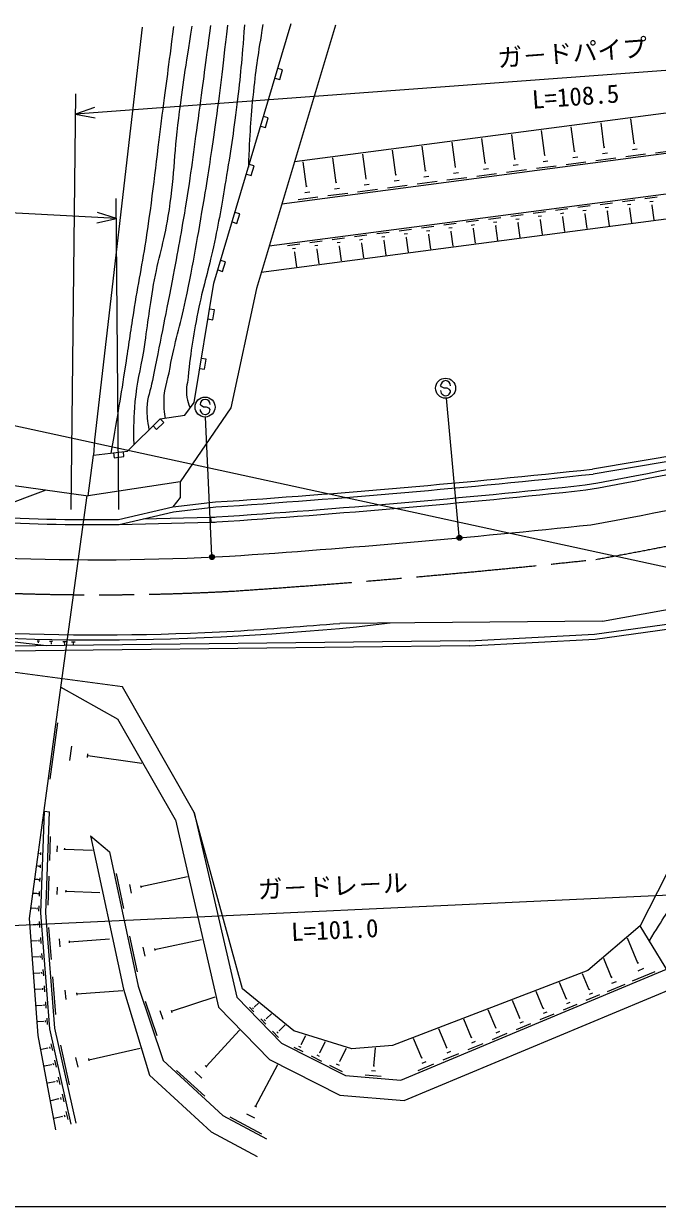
# Model space of a CAD drawing. Units: millimetres, scale not verified. Extents: x 0 to 700000, y -47500 to 447500.
# Drawn here: x 392253 to 455542, y 205000 to 323098 of the extents above; entities that cross this region are included whole.
import ezdxf
from ezdxf.enums import TextEntityAlignment as Align

# ---------------------------------------------------------------- set-up
doc = ezdxf.new("R2010")
doc.units = ezdxf.units.MM
doc.header["$LTSCALE"] = 1000
doc.header["$PDMODE"] = 32
doc.header["$PDSIZE"] = 500
doc.linetypes.add('CHAIN', pattern=[18.5, 12, -1.5, 3.5, -1.5])
for name, color, linetype, lineweight in [('M-STR-STRC', 7, 'Continuous', 13), ('M-TTL-BAND', 2, 'CHAIN', 13), ('S-TTL', 7, 'Continuous', 25)]:
    doc.layers.add(name, color=color, linetype=linetype, lineweight=lineweight)
doc.styles.add('@ＭＳ ゴシック', font='')
doc.styles.add('ＭＳ ゴシック', font='')
doc.styles.get('@ＭＳ ゴシック').set_extended_font_data('@MS Gothic')
doc.styles.get('ＭＳ ゴシック').set_extended_font_data('MS Gothic')

msp = doc.modelspace()

# ---------------------------------------------------------------- linework, layer by layer
at = {"layer": 'M-STR-STRC'}
for p, q in [((401513, 303635), (128657, 318512)), ((401770, 274589), (401495, 305635)), ((399556, 303224), (401513, 303635)), ((401513, 303635), (399612, 304257))]:
    msp.add_line(p, q, dxfattribs=at)
at = {"layer": 'M-TTL-BAND'}
for centre, radius, start, end in [((382472, 646107), 382408, 280.07925, 282.58882), ((350298, 1194718), 930410, 273.86659, 276.1143), ((399634, 516067), 250000, 262.70299, 273.07348)]:
    msp.add_arc(centre, radius, start, end, dxfattribs=at)
at = {"layer": 'S-TTL'}
for p, q in [((404075, 322732), (399316, 281546)), ((411248, 297191), (418968, 323098)), ((423406, 322954), (415494, 296660)), ((497037, 321412), (397430, 314075)), ((499091, 319748), (419294, 309287)), ((418114, 318484), (417635, 318627)), ((417829, 317526), (418114, 318484)), ((417350, 317668), (417829, 317526)), ((397000, 274589), (397452, 316075)), ((499674, 315790), (418030, 305087)), ((399319, 314733), (397430, 314075)), ((397430, 314075), (399395, 313701)), ((416687, 313692), (416207, 313835)), ((416401, 312734), (416687, 313692)), ((450242, 310722), (449917, 313201)), ((453217, 311112), (452892, 313591)), ((415922, 312876), (416401, 312734)), ((500257, 311832), (416766, 300888)), ((441318, 309552), (440994, 312031)), ((444293, 309942), (443968, 312421)), ((447268, 310332), (446943, 312811)), ((432395, 308382), (432070, 310861)), ((435369, 308772), (435044, 311251)), ((438344, 309162), (438019, 311641)), ((450304, 310730), (450180, 310714)), ((453279, 311120), (453155, 311104)), ((423471, 307213), (423146, 309692)), ((426446, 307603), (426121, 310081)), ((429420, 307993), (429095, 310471)), ((441380, 309560), (441256, 309544)), ((444355, 309950), (444231, 309934)), ((447593, 309770), (447098, 309705)), ((447330, 310340), (447206, 310324)), ((451390, 309662), (449407, 309402)), ((450568, 310160), (450072, 310095)), ((454364, 310052), (452381, 309792)), ((453543, 310550), (453047, 310485)), ((457339, 310442), (455356, 310182)), ((415259, 308900), (414780, 309043)), ((414973, 307942), (415259, 308900)), ((500621, 309358), (415976, 298263)), ((420497, 306823), (420172, 309302)), ((432457, 308391), (432333, 308374)), ((435431, 308781), (435307, 308764)), ((438670, 308600), (438174, 308535)), ((438406, 309170), (438282, 309154)), ((442466, 308492), (440483, 308232)), ((441644, 308990), (441149, 308925)), ((445440, 308882), (443457, 308622)), ((444619, 309380), (444123, 309315)), ((448415, 309272), (446432, 309012)), ((414494, 308085), (414973, 307942)), ((423533, 307221), (423409, 307205)), ((426508, 307611), (426384, 307595)), ((429746, 307430), (429250, 307365)), ((429482, 308001), (429358, 307984)), ((433542, 307323), (431559, 307063)), ((432721, 307820), (432225, 307755)), ((436517, 307713), (434534, 307453)), ((435695, 308210), (435199, 308145)), ((439491, 308102), (437508, 307843)), ((420822, 306260), (420327, 306195)), ((420559, 306831), (420435, 306815)), ((424619, 306153), (422636, 305893)), ((423797, 306650), (423301, 306585)), ((427593, 306543), (425610, 306283)), ((426772, 307040), (426276, 306975)), ((430568, 306933), (428585, 306673)), ((421644, 305763), (419661, 305503)), ((448837, 304890), (447597, 304727)), ((451067, 305182), (449828, 305020)), ((450651, 304750), (450342, 304709)), ((453298, 305475), (452059, 305312)), ((452882, 305042), (452572, 305001)), ((455529, 305767), (454290, 305605)), ((455113, 305334), (454803, 305294)), ((455046, 304947), (454968, 304937)), ((455007, 304942), (455195, 303505)), ((413831, 304108), (413352, 304251)), ((413546, 303150), (413831, 304108)), ((439913, 303720), (438673, 303558)), ((442144, 304013), (440904, 303850)), ((441728, 303580), (441418, 303539)), ((444375, 304305), (443135, 304143)), ((443959, 303872), (443649, 303832)), ((446606, 304597), (445366, 304435)), ((446190, 304165), (445880, 304124)), ((446122, 303778), (446045, 303767)), ((446083, 303773), (446272, 302335)), ((448420, 304457), (448111, 304416)), ((448353, 304070), (448276, 304060)), ((448314, 304065), (448503, 302627)), ((450584, 304362), (450506, 304352)), ((450545, 304357), (450734, 302920)), ((452815, 304655), (452737, 304645)), ((452776, 304650), (452965, 303212)), ((413066, 303293), (413546, 303150)), ((430989, 302550), (429750, 302388)), ((433220, 302843), (431981, 302680)), ((432804, 302410), (432494, 302369)), ((435451, 303135), (434212, 302973)), ((435035, 302702), (434725, 302662)), ((437682, 303428), (436443, 303265)), ((437266, 302995), (436956, 302954)), ((437198, 302608), (437121, 302598)), ((437160, 302603), (437348, 301165)), ((439497, 303287), (439187, 303247)), ((439429, 302900), (439352, 302890)), ((439391, 302895), (439579, 301458)), ((441660, 303193), (441583, 303183)), ((441622, 303188), (441810, 301750)), ((443891, 303485), (443814, 303475)), ((443852, 303480), (444041, 302042)), ((422066, 301381), (420826, 301218)), ((424296, 301673), (423057, 301511)), ((423880, 301240), (423571, 301200)), ((426527, 301965), (425288, 301803)), ((426111, 301533), (425801, 301492)), ((428758, 302258), (427519, 302095)), ((428342, 301825), (428032, 301785)), ((428275, 301438), (428197, 301428)), ((428236, 301433), (428425, 299995)), ((430573, 302118), (430263, 302077)), ((430506, 301731), (430428, 301720)), ((430467, 301725), (430655, 300288)), ((432737, 302023), (432659, 302013)), ((432698, 302018), (432886, 300580)), ((434968, 302315), (434890, 302305)), ((434929, 302310), (435117, 300873)), ((419835, 301088), (418595, 300926)), ((419419, 300655), (419109, 300615)), ((419351, 300268), (419274, 300258)), ((419312, 300263), (419501, 298826)), ((421649, 300948), (421340, 300907)), ((421582, 300561), (421505, 300551)), ((421543, 300556), (421732, 299118)), ((423813, 300853), (423735, 300843)), ((423774, 300848), (423963, 299410)), ((426044, 301146), (425966, 301135)), ((426005, 301141), (426194, 299703)), ((412403, 299317), (411924, 299459)), ((412118, 298358), (412403, 299317)), ((411639, 298501), (412118, 298358)), ((409270, 285275), (411248, 297191)), ((415494, 296660), (412937, 284744)), ((411310, 294512), (410817, 294593)), ((411147, 293525), (411310, 294512)), ((410653, 293607), (411147, 293525)), ((410492, 289579), (409998, 289661)), ((410328, 288593), (410492, 289579)), ((409835, 288674), (410328, 288593)), ((507473, 257753), (375329, 286389)), ((433997, 286835), (433897, 286953)), ((434242, 286695), (433997, 286835)), ((434542, 286693), (434242, 286695)), ((434787, 286581), (434542, 286693)), ((434893, 286445), (434787, 286581)), ((412937, 284744), (407871, 277362)), ((408354, 284020), (409270, 285275)), ((409974, 284956), (409875, 285074)), ((410219, 284817), (409974, 284956)), ((410520, 284815), (410219, 284817)), ((410765, 284703), (410520, 284815)), ((410871, 284567), (410765, 284703)), ((435761, 271908), (434484, 285699)), ((402613, 280402), (405893, 283634)), ((406241, 283275), (405890, 283631)), ((405893, 283634), (408354, 284020)), ((411058, 269982), (410416, 283817)), ((405178, 282929), (405529, 282573)), ((405529, 282573), (406241, 283275)), ((399316, 281546), (399235, 280016)), ((398705, 275963), (399235, 280016)), ((399235, 280016), (402613, 280402)), ((401223, 280243), (401279, 279746)), ((402273, 279860), (402216, 280357)), ((460642, 280574), (449075, 278618)), ((460741, 280083), (449143, 278123)), ((401279, 279746), (402273, 279860)), ((386682, 277609), (398705, 275963)), ((389775, 274789), (394516, 276537)), ((407871, 277362), (398705, 275963)), ((407871, 277362), (407875, 275781)), ((398571, 275982), (395981, 257057)), ((407875, 275781), (407137, 274850)), ((407137, 274850), (411410, 275337)), ((401723, 273576), (407137, 274850)), ((401783, 273076), (407222, 274357)), ((407222, 274357), (411455, 274839)), ((401783, 273076), (410938, 273314)), ((404174, 273639), (410916, 273813)), ((410916, 273813), (410938, 273314)), ((450058, 263437), (467995, 266648)), ((450058, 263437), (423825, 263206)), ((449276, 262145), (458284, 263385)), ((449324, 261647), (458363, 262891)), ((386807, 261890), (394521, 260994)), ((436745, 261453), (390557, 260951)), ((393590, 261479), (393844, 261471)), ((393683, 261400), (393746, 261398)), ((393704, 261323), (393720, 261322)), ((393712, 261322), (393710, 261258)), ((394848, 261439), (395148, 261430)), ((394958, 261346), (395033, 261343)), ((394983, 261255), (395002, 261254)), ((394993, 261254), (394988, 261122)), ((396154, 261399), (396503, 261388)), ((396281, 261290), (396369, 261287)), ((396311, 261184), (396333, 261183)), ((396322, 261184), (396318, 261071)), ((397020, 261384), (397409, 261384)), ((397166, 261267), (397263, 261267)), ((397202, 261151), (397226, 261151)), ((397214, 261151), (397214, 261064)), ((436745, 261453), (449276, 262145)), ((436761, 260954), (449324, 261647)), ((436761, 260954), (390531, 260451)), ((402115, 256874), (381775, 259594)), ((395981, 257057), (392790, 233736)), ((395951, 256838), (401663, 253634)), ((409288, 244319), (402115, 256874)), ((394897, 247657), (395666, 253278)), ((407405, 243583), (401663, 253634)), ((396871, 249534), (397064, 250940)), ((398630, 249831), (398678, 250182)), ((398654, 250006), (404068, 249265)), ((393968, 234310), (394330, 244475)), ((394330, 244475), (394828, 244407)), ((394469, 234320), (394828, 244407)), ((407405, 243583), (411714, 224895)), ((414121, 226731), (409288, 244319)), ((409288, 244319), (413537, 225887)), ((459551, 244278), (453838, 233008)), ((394854, 239521), (394941, 241945)), ((395614, 240404), (395636, 241010)), ((398936, 242005), (402220, 226672)), ((398936, 242005), (400816, 240388)), ((393837, 240217), (393820, 240217)), ((393837, 240209), (393837, 240224)), ((393907, 240185), (393909, 240244)), ((393974, 240094), (393982, 240329)), ((396349, 240606), (396355, 240757)), ((396352, 240681), (399141, 240582)), ((400816, 240388), (403687, 226986)), ((393750, 238957), (393640, 238961)), ((393750, 238947), (393751, 238966)), ((393840, 238916), (393843, 238992)), ((393928, 238798), (393939, 239103)), ((393659, 237628), (393450, 237635)), ((393659, 237616), (393659, 237640)), ((393771, 237576), (393774, 237671)), ((393879, 237431), (393893, 237809)), ((394696, 235089), (394799, 237981)), ((401481, 238239), (402233, 234731)), ((403961, 236936), (408606, 237931)), ((474694, 236928), (371783, 232113)), ((393562, 236225), (393249, 236236)), ((393562, 236211), (393563, 236240)), ((393697, 236164), (393701, 236277)), ((393828, 235988), (393844, 236443)), ((395602, 236143), (395628, 236865)), ((396479, 236383), (396486, 236563)), ((396483, 236473), (399867, 236353)), ((402815, 237149), (403003, 236272)), ((403938, 237046), (403985, 236826)), ((393461, 234746), (393037, 234761)), ((393460, 234729), (393461, 234762)), ((393619, 234673), (393624, 234807)), ((393773, 234466), (393793, 235003)), ((394871, 222734), (393968, 234310)), ((395367, 222808), (394469, 234320)), ((392790, 233736), (393668, 222054)), ((393492, 233127), (392939, 233084)), ((393493, 233108), (393490, 233146)), ((393681, 233065), (393669, 233218)), ((393881, 232851), (393834, 233460)), ((395034, 229644), (394783, 232858)), ((453838, 233008), (448606, 228534)), ((457506, 226960), (453838, 233008)), ((393616, 231520), (393060, 231477)), ((393617, 231501), (393614, 231539)), ((393805, 231458), (393793, 231611)), ((394007, 231243), (393959, 231855)), ((395904, 230925), (395842, 231728)), ((396845, 231301), (396829, 231502)), ((396837, 231402), (400837, 231714)), ((402824, 231969), (403583, 228426)), ((405329, 230653), (410023, 231658)), ((453595, 229288), (452553, 231784)), ((404172, 230868), (404361, 229982)), ((405306, 230763), (405353, 230542)), ((393740, 229911), (393181, 229867)), ((393742, 229892), (393739, 229930)), ((393930, 229849), (393918, 230002)), ((394132, 229633), (394084, 230247)), ((450975, 227856), (450182, 229756)), ((453665, 229318), (453525, 229259)), ((393864, 228300), (393302, 228256)), ((393866, 228280), (393863, 228319)), ((394055, 228237), (394043, 228391)), ((394258, 228021), (394210, 228636)), ((448606, 228534), (429103, 221069)), ((429937, 217616), (456457, 228690)), ((448744, 226636), (448080, 228226)), ((455275, 228413), (453037, 227478)), ((454155, 228734), (453596, 228500)), ((394180, 226623), (394168, 226778)), ((394384, 226406), (394336, 227024)), ((395463, 224150), (395168, 227924)), ((403687, 226986), (406172, 219557)), ((430259, 215583), (457506, 226960)), ((446473, 225697), (445784, 227347)), ((452295, 227168), (450537, 226434)), ((451030, 227879), (450920, 227833)), ((451415, 227420), (450976, 227237)), ((393989, 226686), (393424, 226642)), ((393991, 226667), (393988, 226705)), ((396484, 225654), (396411, 226597)), ((397589, 226096), (397570, 226332)), ((397579, 226214), (402149, 226570)), ((402220, 226672), (404818, 218084)), ((407025, 224475), (411373, 225929)), ((413537, 225887), (418003, 221286)), ((419238, 222535), (414121, 226731)), ((444152, 224752), (443443, 226451)), ((446515, 225714), (446430, 225679)), ((449756, 226108), (448407, 225545)), ((448786, 226653), (448702, 226618)), ((449081, 226301), (448744, 226161)), ((394114, 225070), (393545, 225026)), ((394115, 225051), (394112, 225090)), ((394306, 225007), (394294, 225162)), ((394510, 224789), (394462, 225409)), ((404395, 225501), (405541, 222073)), ((405853, 224559), (406140, 223702)), ((406989, 224582), (407060, 224367)), ((411714, 224895), (416802, 219652)), ((415246, 224414), (414798, 224875)), ((415216, 224721), (415105, 224837)), ((415313, 224899), (415285, 224928)), ((415299, 224913), (415703, 225305)), ((439405, 222819), (438654, 224618)), ((441796, 223793), (441066, 225541)), ((444196, 224770), (444108, 224734)), ((444501, 224406), (444152, 224260)), ((447495, 225164), (446133, 224595)), ((446814, 225359), (446473, 225217)), ((394239, 223452), (393667, 223408)), ((394240, 223433), (394237, 223472)), ((394431, 223389), (394419, 223545)), ((394636, 223170), (394588, 223793)), ((416443, 223180), (415928, 223712)), ((416409, 223534), (416280, 223667)), ((416520, 223739), (416488, 223772)), ((416504, 223756), (417003, 224239)), ((436977, 221831), (436205, 223681)), ((442870, 223233), (441439, 222635)), ((441841, 223811), (441751, 223774)), ((442154, 223438), (441797, 223289)), ((445200, 224206), (443804, 223623)), ((393668, 222054), (395419, 212648)), ((397003, 213191), (394871, 222734)), ((397491, 213300), (395367, 222808)), ((410477, 218973), (413806, 222595)), ((417711, 221874), (417123, 222480)), ((417672, 222278), (417525, 222429)), ((417799, 222511), (417762, 222549)), ((417781, 222530), (418379, 223111)), ((425029, 220723), (419238, 222535)), ((419986, 221170), (420433, 222057)), ((434513, 220828), (433719, 222729)), ((440506, 222245), (439039, 221633)), ((439451, 222838), (439359, 222800)), ((439772, 222456), (439405, 222303)), ((394893, 220767), (394855, 220936)), ((395152, 220558), (395001, 221235)), ((396841, 217128), (395954, 221097)), ((418003, 221286), (424381, 218069)), ((420159, 220423), (419282, 220865)), ((419963, 220852), (419744, 220962)), ((420013, 221156), (419958, 221184)), ((421838, 220353), (422389, 221446)), ((429103, 221069), (425029, 220723)), ((432011, 219809), (431196, 221763)), ((434561, 220848), (434465, 220808)), ((438105, 221243), (436602, 220616)), ((437024, 221851), (436930, 221811)), ((437353, 221459), (436978, 221302)), ((394671, 220806), (394029, 220662)), ((394676, 220785), (394666, 220827)), ((397699, 218882), (397477, 219874)), ((398807, 219520), (398751, 219768)), ((398779, 219644), (403896, 220788)), ((422042, 219473), (421009, 219994)), ((421811, 219978), (421552, 220109)), ((421870, 220337), (421805, 220369)), ((423840, 219498), (424491, 220788)), ((427238, 219008), (427386, 220824)), ((432061, 219830), (431962, 219789)), ((435668, 220226), (434129, 219583)), ((434898, 220446), (434513, 220286)), ((395024, 219141), (394341, 218988)), ((395029, 219119), (395019, 219163)), ((395256, 219100), (395216, 219277)), ((395527, 218882), (395369, 219589)), ((406172, 219557), (412134, 214076)), ((407530, 218579), (410333, 216004)), ((410389, 219053), (410564, 218893)), ((415421, 214982), (417636, 219160)), ((416802, 219652), (423829, 216108)), ((424085, 218443), (422846, 219067)), ((423808, 219049), (423498, 219205)), ((423879, 219479), (423802, 219518)), ((427400, 218509), (426998, 218542)), ((427288, 219004), (427188, 219012)), ((433195, 219193), (431618, 218534)), ((432406, 219419), (432012, 219254)), ((395383, 217446), (394658, 217284)), ((395389, 217423), (395378, 217469)), ((395625, 217403), (395584, 217587)), ((395908, 217176), (395743, 217913)), ((404818, 218084), (410970, 212429)), ((409354, 218454), (410054, 217810)), ((424381, 218069), (429937, 217616)), ((427963, 217978), (426355, 218109)), ((396296, 215439), (396125, 216207)), ((395749, 215720), (394981, 215548)), ((395755, 215696), (395744, 215744)), ((396001, 215676), (395958, 215868)), ((415322, 215034), (415519, 214930)), ((423829, 216108), (430259, 215583)), ((396122, 213963), (395309, 213782)), ((396128, 213938), (396116, 213988)), ((396384, 213917), (396340, 214117)), ((396691, 213670), (396513, 214470)), ((412134, 214076), (416515, 211754)), ((412843, 213927), (415994, 212256)), ((414526, 214246), (415313, 213828)), ((410970, 212429), (415578, 209987)), ((40000, 205000), (579000, 205000))]:
    msp.add_line(p, q, dxfattribs=at)
for centre, radius in [((434392, 286694), 1000), ((410370, 284816), 1000), ((435775, 271758), 150), ((435775, 271758), 120), ((435775, 271758), 90), ((435775, 271758), 60), ((435775, 271758), 30), ((411065, 269832), 150), ((411065, 269832), 120), ((411065, 269832), 90), ((411065, 269832), 60), ((411065, 269832), 30)]:
    msp.add_circle(centre, radius, dxfattribs=at)
for centre, radius, start, end in [((382472, 646107), 374908, 280.11881, 292.45639), ((382472, 646107), 375408, 280.11613, 292.45529), ((382472, 646107), 378908, 280.09754, 292.44766), ((434397, 286949), 500, 359.55488, 179.55488), ((434393, 286449), 500, 179.55488, 359.55488), ((410375, 285070), 500, 359.55488, 179.55488), ((410371, 284570), 500, 179.55488, 359.55488), ((350298, 1194718), 921410, 273.80295, 276.15407), ((350298, 1194718), 921910, 273.80368, 276.155), ((350298, 1194718), 922910, 273.80295, 276.09814), ((350298, 1194718), 923410, 273.80265, 276.09923), ((400057, 516045), 242975, 263.64588, 270.40694), ((400057, 516045), 242475, 263.64578, 270.39365), ((400057, 516045), 242475, 272.5666, 272.70712), ((400057, 516045), 242975, 272.5666, 272.70825), ((350298, 1194718), 926910, 273.86809, 276.1068), ((399634, 516067), 246500, 262.52075, 273.06787), ((399634, 516067), 254000, 262.54264, 273.07975), ((399634, 516067), 254500, 264.39864, 276.59368), ((350298, 1194718), 934410, 273.86489, 274.51319)]:
    msp.add_arc(centre, radius, start, end, dxfattribs=at)
for points, knots in [([(407226, 322810), (406660, 318491), (406519, 317409), (406069, 313947), (405462, 309284), (405218, 306659), (404527, 302007), (404074, 298960), (403697, 297272), (403210, 294230), (402885, 292203), (402742, 291062), (402428, 289034), (401893, 285584), (401699, 284492), (400974, 280215)], [0, 0, 0, 0, 1, 1, 1, 2, 2, 2, 3, 3, 3, 4, 4, 4, 5, 5, 5, 5]), ([(403278, 281057), (403249, 283068), (403255, 283683), (403404, 285357), (403579, 287326), (403933, 288395), (404241, 290347), (404652, 292958), (404780, 294437), (405235, 297041), (405705, 299723), (406263, 301169), (406696, 303858), (407308, 307665), (407262, 309848), (407749, 313672), (408206, 317268), (408387, 318438), (409082, 322855)], [0, 0, 0, 0, 1, 1, 1, 2, 2, 2, 3, 3, 3, 4, 4, 4, 5, 5, 5, 6, 6, 6, 6]), ([(410900, 322900), (410355, 318698), (410217, 317633), (409755, 314260), (409274, 310748), (409048, 308774), (408482, 305275), (407983, 302197), (407659, 300481), (407075, 297418), (406333, 293529), (405882, 291358), (405114, 287474), (404902, 286400), (404597, 285819), (404570, 284724), (404548, 283862), (404591, 283499), (404769, 282526)], [0, 0, 0, 0, 1, 1, 1, 2, 2, 2, 3, 3, 3, 4, 4, 4, 5, 5, 5, 6, 6, 6, 6]), ([(406416, 283716), (406309, 284269), (406309, 284470), (406282, 284957), (406197, 286463), (406608, 287289), (406876, 288773), (407351, 291408), (407887, 292828), (408429, 295450), (409254, 299437), (409622, 301690), (410308, 305704), (410777, 308448), (410985, 309994), (411375, 312750), (411937, 316722), (412072, 318010), (412642, 322943)], [0, 0, 0, 0, 1, 1, 1, 2, 2, 2, 3, 3, 3, 4, 4, 4, 5, 5, 5, 6, 6, 6, 6]), ([(414313, 322984), (414006, 319155), (413926, 318121), (413546, 315018), (413183, 312051), (412924, 310395), (412437, 307445), (412009, 304846), (411756, 303391), (411208, 300815), (410703, 298442), (410253, 297150), (409757, 294776), (409194, 292080), (408953, 290548), (408679, 287808), (408600, 287017), (408405, 286556), (408562, 285778), (408646, 285364), (408693, 285180), (408885, 284747)], [0, 0, 0, 0, 1, 1, 1, 2, 2, 2, 3, 3, 3, 4, 4, 4, 5, 5, 5, 6, 6, 6, 7, 7, 7, 7]), ([(416153, 323029), (415621, 319837), (415481, 318941), (415197, 316303), (414880, 313364), (414847, 312353), (414693, 308751)], [0, 0, 0, 0, 1, 1, 1, 2, 2, 2, 2]), ([(454746, 231511), (456182, 233837), (456565, 234462), (457802, 236307), (458988, 238077), (459609, 239105), (460935, 240773), (462034, 242155), (462784, 242815), (463937, 244151), (465342, 245781), (466025, 246782), (467444, 248401), (468316, 249396), (468813, 249948), (469729, 250904), (470001, 251188), (470250, 251447), (470486, 251690)], [0, 0, 0, 0, 1, 1, 1, 2, 2, 2, 3, 3, 3, 4, 4, 4, 5, 5, 5, 6, 6, 6, 6])]:
    msp.add_open_spline(points, degree=3, knots=knots, dxfattribs=at)
for p in [(435775, 271758), (411065, 269832)]:
    msp.add_point(p, dxfattribs=at)

# ---------------------------------------------------------------- texts
at = {"layer": 'S-TTL', "style": 'ＭＳ ゴシック'}
for s, rotation, p in [('ガ－ドパイプ', 4.212, (447160, 318741)), ('ガ－ドレ－ル', 2.679, (423192, 235520))]:
    msp.add_text(s, height=1833, rotation=rotation, dxfattribs=at).set_placement(p, align=Align.BOTTOM_CENTER)
at = {"layer": 'S-TTL', "style": '@ＭＳ ゴシック'}
for s, rotation, p in [('L=108.5', 4.212, (447307, 316746)), ('L=101.0', 2.679, (423285, 233522))]:
    msp.add_text(s, height=1833, rotation=rotation, dxfattribs=at).set_placement(p, align=Align.TOP_CENTER)

doc.saveas('drawing.dxf')
